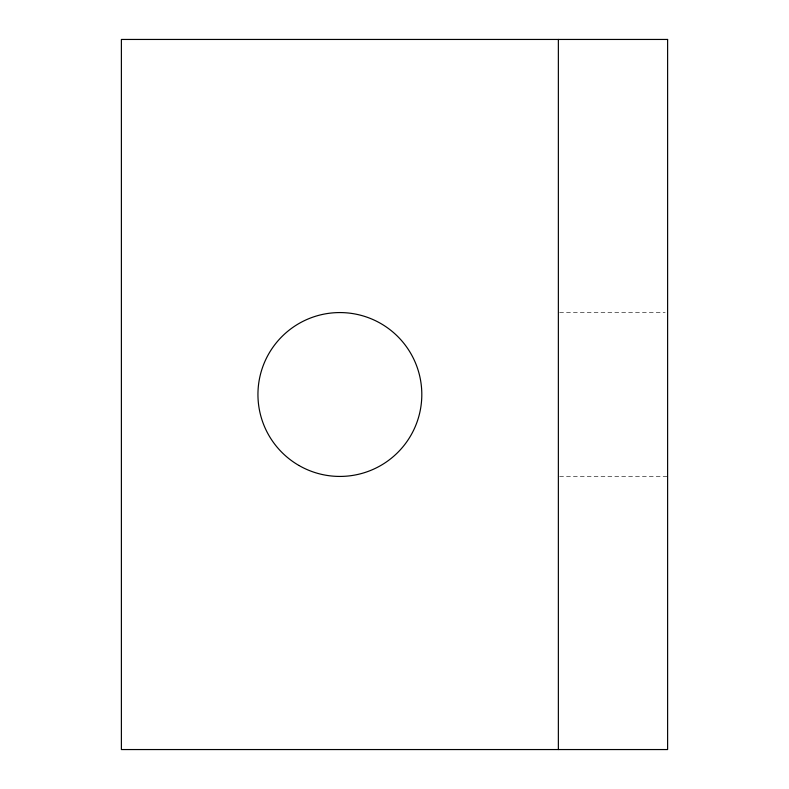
<?xml version="1.0" encoding="UTF-8"?>
<svg xmlns="http://www.w3.org/2000/svg" width="789" height="789" viewBox="0 0 789 789"><rect width="100%" height="100%" fill="white"/><g stroke="black" fill="none" stroke-linecap="round" stroke-linejoin="round"><path stroke-width="0.59" stroke-dasharray="3.94 2.96" d="M559.598 312.562L665.157 312.562M559.598 476.438L667.612 476.438"/><path stroke-width="1.18" d="M558.365 39.45L558.365 749.55M667.612 39.45L121.388 39.45L121.388 749.55L667.612 749.55L667.612 39.45M298.913 465.461A81.938 81.938 0 0 0 421.809 394.5A81.938 81.938 0 0 0 298.913 323.539A81.938 81.938 0 0 0 298.913 465.461"/></g></svg>
